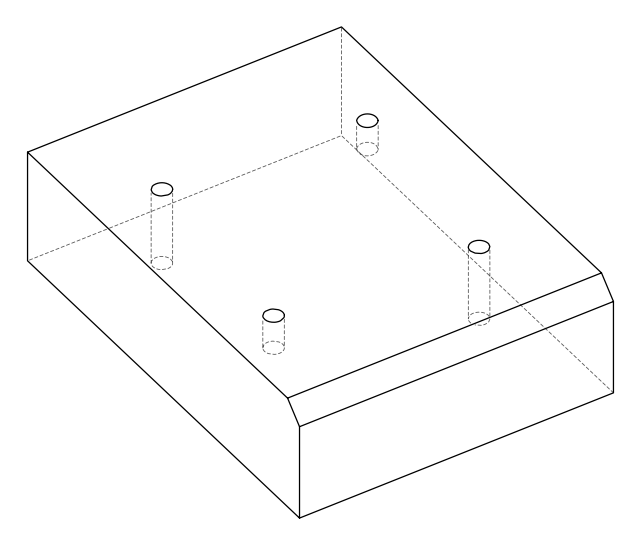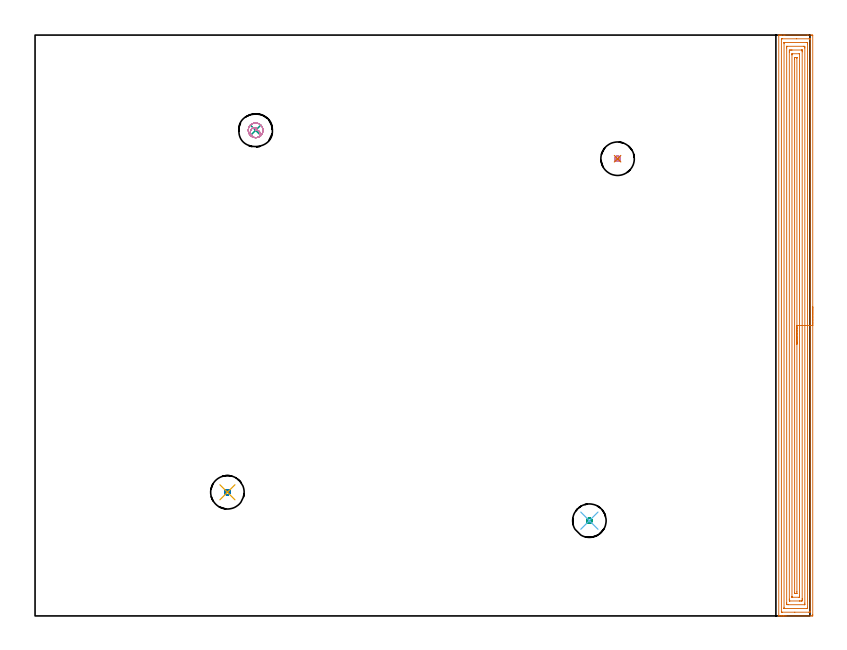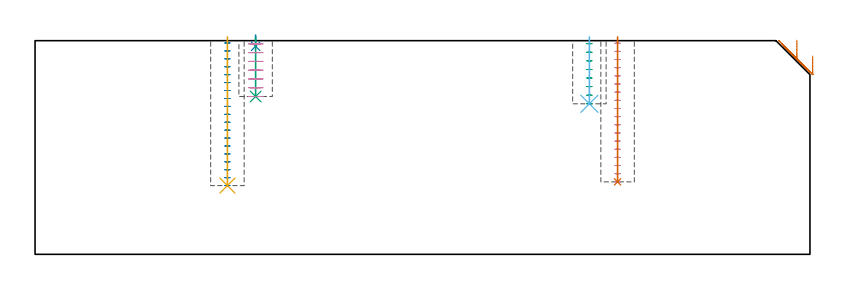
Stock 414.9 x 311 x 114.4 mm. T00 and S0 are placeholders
(PLAN: 10 operations, 5 tool changes, 22.4 min)
(1 AREA_MILL | FG_CHAMFER_SURFACE | UGT0205_001 | 17.69 min | 51507 mm3)
(2 MILL_BLIND_HOLE_FROM_SOLID_MATERIAL | STEP1POCKET | UGT0201_133 | Spiral | 1.06 min | 19520 mm3)
(3 MILL_BLIND_HOLE_FROM_SOLID_MATERIAL_1 | STEP1POCKET_1 | UGT0201_133 | Spiral | 0.45 min | 8501 mm3)
(4 MILL_BLIND_HOLE_FROM_SOLID_MATERIAL_2 | STEP1POCKET_2 | UGT0201_133 | Spiral | 1 min | 19011 mm3)
(5 BORE_BLIND_HOLE | STEP1POCKET | UGT0332_075 | 0.32 min | 0 mm3)
(6 BORE_BLIND_HOLE_1 | STEP1POCKET_1 | UGT0332_075 | 0.14 min | 0 mm3)
(7 BORE_BLIND_HOLE_2 | STEP1POCKET_2 | UGT0332_075 | 0.31 min | 0 mm3)
(8 SPOT_DRILL | STEP1POCKET_3 | NXT0321_9005460120000 | 0.05 min | 186 mm3)
(9 DRILL_BLIND_HOLE_INTO_CENTER | STEP1POCKET_3 | NXT0301_128 | 0.13 min | 3066 mm3)
(10 MILL_ROUGH_BLIND_HOLE_CONTOUR | STEP1POCKET_3 | NXT0201_010 | Spiral | 1.2 min | 4270 mm3)
(TOOL UGT0205_001 | Chamfer Mill 20 x 3 x 45 deg. | D20 FL50 Z2)
(TOOL UGT0201_133 | Carbide End Mill 15.0 | D15 FL30 Z4)
(TOOL UGT0332_075 | 17.75 mm Rough Boring Bar | D17.75)
(TOOL NXT0321_9005460120000 | NC Spot Drill, 142deg, 12mm, Carbide, Uncoated | D12 PA142 FL30 Z2)
(TOOL NXT0301_128 | Carbide Drill 12mm [861.1-1200-036A1-GP GC34] | D12 PA150 FL37.4 Z2)
(TOOL NXT0201_010 | ENDMILL 10mm [2P460-1000-NA 1630] | D10 FL30 Z6)
(OP 1 AREA_MILL)
G17 G21 G94 G90
T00 M6
G54
G17 G0 G90 X416.4 Y165.5 S1061 M3
G43 Z124.4 H0
Z106.2
G94 G1 Y165.462 Z105.328 F250.
Y165.348 Z104.463
Y165.159 Z103.612
Y164.897 Z102.78
Y164.563 Z101.974
Y164.16 Z101.2
Y163.692 Z100.464
Y163.16 Z99.772
Y162.571 Z99.129
Y161.928 Z98.54
Y161.236 Z98.008
Y160.5 Z97.54
Y159.726 Z97.137
Y158.92 Z96.803
Y158.088 Z96.541
Y157.236 Z96.352
Y156.372 Z96.238
Y155.5 Z96.2
X416.399 Y0.61 Z96.201
X416.394 Y0.004 Z96.203
X416.393 Y0.002 Z96.204
X415.785 Y0. Z96.812
X402.104 Z110.491
X401.495 Z111.1
X400.928 Z111.669
X400.601 Z111.995
X400.034 Z112.562
X399.708 Z112.887
X399.056 Z113.544
X398.649 Z113.95
X398.24 Z114.351
X398.203 Y0.009 Z114.388
X398.2 Y0.163 Z114.4
Y310.837
X398.202 Y310.99 Z114.388
X398.259 Y310.993 Z114.333
X398.65 Y311. Z113.95
X399.055 Z113.544
X399.708 Z112.887
X400.928 Z111.669
X401.495 Z111.1
X413.481 Z99.116
X415.785 Z96.812
X416.07 Y310.998 Z96.527
X416.392 Y310.99 Z96.206
X416.399 Y310.669 Z96.199
X416.4 Y155.5 Z96.2
X414.986 Z97.614
Y2.301
X414.984 Y2.207 Z97.616
X414.979 Y2.028 Z97.621
X414.892 Y2.01 Z97.708
X414.392 Y2.001 Z98.208
X406.802 Y2. Z105.798
X400.103 Z112.497
X399.708 Y2.002 Z112.892
X399.652 Y2.005 Z112.948
X399.624 Y2.009 Z112.976
X399.619 Y2.113 Z112.981
X399.615 Y2.301 Z112.985
X399.614 Y308.699 Z112.986
X399.616 Y308.793 Z112.984
X399.621 Y308.973 Z112.979
X399.708 Y308.99 Z112.892
X400.208 Y308.999 Z112.392
X407.798 Y309. Z104.802
X414.497 Z98.103
X414.892 Y308.998 Z97.708
X414.948 Y308.995 Z97.652
X414.976 Y308.991 Z97.624
X414.981 Y308.887 Z97.619
X414.985 Y308.699 Z97.615
X414.986 Y155.5 Z97.614
X413.572 Z99.028
X413.571 Y4.607 Z99.029
X413.57 Y4.18 Z99.03
X413.567 Y4.064 Z99.033
X413.565 Y4.015 Z99.035
X413.466 Y4.009 Z99.134
X413.285 Y4.001 Z99.315
X401.314 Y4. Z111.286
X401.194 Y4.002 Z111.406
X401.098 Y4.006 Z111.502
X401.039 Y4.01 Z111.561
X401.035 Y4.027 Z111.565
X401.032 Y4.18 Z111.568
X401.029 Y4.646 Z111.571
Y306.393
X401.03 Y306.819 Z111.57
X401.033 Y306.935 Z111.567
X401.035 Y306.985 Z111.565
X401.134 Y306.991 Z111.466
X401.315 Y306.999 Z111.285
X413.286 Y307. Z99.314
X413.406 Y306.998 Z99.194
X413.502 Y306.994 Z99.098
X413.561 Y306.99 Z99.039
X413.565 Y306.973 Z99.035
X413.568 Y306.819 Z99.032
X413.571 Y306.354 Z99.029
X413.572 Y155.5 Z99.028
X412.157 Z100.443
Y6.859
X412.152 Y6.027 Z100.448
X412.146 Y6.01 Z100.454
X412.124 Y6.005 Z100.476
X412.071 Y6.001 Z100.529
X403.246 Z109.354
X402.45 Y6.028 Z110.15
X402.443 Y6.803 Z110.157
Y6.859
Y304.141
X402.449 Y304.973 Z110.151
X402.454 Y304.99 Z110.146
X402.476 Y304.995 Z110.124
X402.529 Y304.999 Z110.071
X411.354 Z101.246
X412.15 Y304.972 Z100.45
X412.157 Y304.197 Z100.443
Y304.141
Y155.5
X410.743 Z101.857
Y9.22
X410.742 Y8.644 Z101.858
X410.74 Y8.33 Z101.86
X410.736 Y8.02 Z101.864
X410.426 Y8.009 Z102.174
X410.175 Y8.002 Z102.425
X409.533 Y8. Z103.067
X409.284 Z103.316
X404.174 Y8.002 Z108.426
X403.922 Y8.004 Z108.678
X403.874 Y8.01 Z108.726
X403.864 Y8.023 Z108.736
X403.862 Y8.064 Z108.738
X403.858 Y8.644 Z108.742
X403.857 Y8.961 Z108.743
Y301.78
X403.858 Y302.356 Z108.742
X403.86 Y302.67 Z108.74
X403.864 Y302.98 Z108.736
X404.174 Y302.991 Z108.426
X404.425 Y302.998 Z108.175
X405.067 Y303. Z107.533
X405.316 Z107.284
X410.426 Y302.999 Z102.174
X410.678 Y302.996 Z101.922
X410.726 Y302.99 Z101.874
X410.736 Y302.977 Z101.864
X410.739 Y302.936 Z101.861
X410.742 Y302.356 Z101.858
X410.743 Y302.039 Z101.857
Y155.5
X409.329 Z103.271
Y10.634
X409.328 Y10.43 Z103.272
X409.324 Y10.086 Z103.276
X409.321 Y10.01 Z103.279
X409.213 Y10.005 Z103.387
X409.069 Y10.001 Z103.531
X405.496 Z107.104
X405.322 Y10.006 Z107.278
X405.288 Y10.009 Z107.312
X405.278 Y10.068 Z107.322
X405.273 Y10.224 Z107.327
X405.272 Y10.43 Z107.328
X405.271 Y300.366 Z107.329
X405.272 Y300.57 Z107.328
X405.277 Y300.914 Z107.323
X405.279 Y300.99 Z107.321
X405.387 Y300.995 Z107.213
X405.531 Y300.999 Z107.069
X409.104 Z103.496
X409.278 Y300.994 Z103.322
X409.312 Y300.991 Z103.288
X409.322 Y300.932 Z103.278
X409.327 Y300.776 Z103.273
X409.328 Y300.57 Z103.272
X409.329 Y155.5 Z103.271
X407.915 Z104.685
Y12.94
X407.911 Y12.215 Z104.689
X407.908 Y12.053 Z104.692
X407.902 Y12.01 Z104.698
X407.854 Y12.006 Z104.746
X407.747 Y12.003 Z104.853
X407.069 Y12. Z105.531
X406.853 Y12.001 Z105.747
X406.782 Y12.002 Z105.818
X406.725 Y12.006 Z105.875
X406.693 Y12.01 Z105.907
X406.691 Y12.048 Z105.909
X406.687 Y12.215 Z105.913
X406.686 Y12.383 Z105.914
X406.685 Y298.06 Z105.915
X406.689 Y298.785 Z105.911
X406.692 Y298.947 Z105.908
X406.698 Y298.99 Z105.902
X406.746 Y298.994 Z105.854
X406.853 Y298.997 Z105.747
X407.532 Y299. Z105.068
X407.747 Y298.999 Z104.853
X407.818 Y298.998 Z104.782
X407.875 Y298.994 Z104.725
X407.907 Y298.99 Z104.693
X407.909 Y298.952 Z104.691
X407.913 Y298.785 Z104.687
X407.914 Y298.617 Z104.686
X407.915 Y155.5 Z104.685
Y154.628 Z104.723
Y153.763 Z104.837
Y152.912 Z105.026
Y152.08 Z105.288
Y151.274 Z105.622
Y150.5 Z106.025
Y149.764 Z106.494
Y149.072 Z107.025
Y148.429 Z107.614
Y147.84 Z108.257
Y147.308 Z108.95
Y146.84 Z109.685
Y146.437 Z110.459
Y146.103 Z111.265
Y145.841 Z112.097
Y145.652 Z112.949
Y145.538 Z113.814
Y145.5 Z114.685
G0 Z124.4
M5
M2
(OP 2 MILL_BLIND_HOLE_FROM_SOLID_MATERIAL)
G17 G21 G94 G90
T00 M6
G54
G17 G0 G90 X103. Y66.2 S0 M3
G43 Z124.4 H0
Z113.158
G94 G3 X103.725 Y66.925 R0.725 F250.
X103. Y67.65 R0.725
X101.55 Y66.2 R1.45
X103. Y67.65 R-1.45
X102.275 Y66.925 R0.725
X103. Y66.2 R0.725
G0 Z108.916
G3 X103.725 Y66.925 R0.725
X103. Y67.65 R0.725
X101.55 Y66.2 R1.45
X103. Y67.65 R-1.45
X102.275 Y66.925 R0.725
X103. Y66.2 R0.725
G0 Z104.674
G3 X103.725 Y66.925 R0.725
X103. Y67.65 R0.725
X101.55 Y66.2 R1.45
X103. Y67.65 R-1.45
X102.275 Y66.925 R0.725
X103. Y66.2 R0.725
G0 Z100.432
G3 X103.725 Y66.925 R0.725
X103. Y67.65 R0.725
X101.55 Y66.2 R1.45
X103. Y67.65 R-1.45
X102.275 Y66.925 R0.725
X103. Y66.2 R0.725
G0 Z96.189
G3 X103.725 Y66.925 R0.725
X103. Y67.65 R0.725
X101.55 Y66.2 R1.45
X103. Y67.65 R-1.45
X102.275 Y66.925 R0.725
X103. Y66.2 R0.725
G0 Z91.947
G3 X103.725 Y66.925 R0.725
X103. Y67.65 R0.725
X101.55 Y66.2 R1.45
X103. Y67.65 R-1.45
X102.275 Y66.925 R0.725
X103. Y66.2 R0.725
G0 Z87.705
G3 X103.725 Y66.925 R0.725
X103. Y67.65 R0.725
X101.55 Y66.2 R1.45
X103. Y67.65 R-1.45
X102.275 Y66.925 R0.725
X103. Y66.2 R0.725
G0 Z83.463
G3 X103.725 Y66.925 R0.725
X103. Y67.65 R0.725
X101.55 Y66.2 R1.45
X103. Y67.65 R-1.45
X102.275 Y66.925 R0.725
X103. Y66.2 R0.725
G0 Z79.221
G3 X103.725 Y66.925 R0.725
X103. Y67.65 R0.725
X101.55 Y66.2 R1.45
X103. Y67.65 R-1.45
X102.275 Y66.925 R0.725
X103. Y66.2 R0.725
G0 Z74.979
G3 X103.725 Y66.925 R0.725
X103. Y67.65 R0.725
X101.55 Y66.2 R1.45
X103. Y67.65 R-1.45
X102.275 Y66.925 R0.725
X103. Y66.2 R0.725
G0 Z70.737
G3 X103.725 Y66.925 R0.725
X103. Y67.65 R0.725
X101.55 Y66.2 R1.45
X103. Y67.65 R-1.45
X102.275 Y66.925 R0.725
X103. Y66.2 R0.725
G0 Z66.495
G3 X103.725 Y66.925 R0.725
X103. Y67.65 R0.725
X101.55 Y66.2 R1.45
X103. Y67.65 R-1.45
X102.275 Y66.925 R0.725
X103. Y66.2 R0.725
G0 Z62.253
G3 X103.725 Y66.925 R0.725
X103. Y67.65 R0.725
X101.55 Y66.2 R1.45
X103. Y67.65 R-1.45
X102.275 Y66.925 R0.725
X103. Y66.2 R0.725
G0 Z58.011
G3 X103.725 Y66.925 R0.725
X103. Y67.65 R0.725
X101.55 Y66.2 R1.45
X103. Y67.65 R-1.45
X102.275 Y66.925 R0.725
X103. Y66.2 R0.725
G0 Z53.768
G3 X103.725 Y66.925 R0.725
X103. Y67.65 R0.725
X101.55 Y66.2 R1.45
X103. Y67.65 R-1.45
X102.275 Y66.925 R0.725
X103. Y66.2 R0.725
G0 Z49.526
G3 X103.725 Y66.925 R0.725
X103. Y67.65 R0.725
X101.55 Y66.2 R1.45
X103. Y67.65 R-1.45
X102.275 Y66.925 R0.725
X103. Y66.2 R0.725
G0 Z45.284
G3 X103.725 Y66.925 R0.725
X103. Y67.65 R0.725
X101.55 Y66.2 R1.45
X103. Y67.65 R-1.45
X102.275 Y66.925 R0.725
X103. Y66.2 R0.725
G0 Z41.042
G3 X103.725 Y66.925 R0.725
X103. Y67.65 R0.725
X101.55 Y66.2 R1.45
X103. Y67.65 R-1.45
X102.275 Y66.925 R0.725
X103. Y66.2 R0.725
G0 Z36.8
G3 X103.725 Y66.925 R0.725
X103. Y67.65 R0.725
X101.55 Y66.2 R1.45
X103. Y67.65 R-1.45
X102.275 Y66.925 R0.725
X103. Y66.2 R0.725
G0 Z124.4
M5
M2
(OP 3 MILL_BLIND_HOLE_FROM_SOLID_MATERIAL_1)
G17 G21 G94 G90
T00 M6
G54
G17 G0 G90 X296.8 Y51. S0 M3
G43 Z124.4 H0
Z112.8
G94 G3 X297.525 Y51.725 R0.725 F250.
X296.8 Y52.45 R0.725
X295.35 Y51. R1.45
X296.8 Y52.45 R-1.45
X296.075 Y51.725 R0.725
X296.8 Y51. R0.725
G0 Z108.2
G3 X297.525 Y51.725 R0.725
X296.8 Y52.45 R0.725
X295.35 Y51. R1.45
X296.8 Y52.45 R-1.45
X296.075 Y51.725 R0.725
X296.8 Y51. R0.725
G0 Z103.6
G3 X297.525 Y51.725 R0.725
X296.8 Y52.45 R0.725
X295.35 Y51. R1.45
X296.8 Y52.45 R-1.45
X296.075 Y51.725 R0.725
X296.8 Y51. R0.725
G0 Z99.
G3 X297.525 Y51.725 R0.725
X296.8 Y52.45 R0.725
X295.35 Y51. R1.45
X296.8 Y52.45 R-1.45
X296.075 Y51.725 R0.725
X296.8 Y51. R0.725
G0 Z94.4
G3 X297.525 Y51.725 R0.725
X296.8 Y52.45 R0.725
X295.35 Y51. R1.45
X296.8 Y52.45 R-1.45
X296.075 Y51.725 R0.725
X296.8 Y51. R0.725
G0 Z89.8
G3 X297.525 Y51.725 R0.725
X296.8 Y52.45 R0.725
X295.35 Y51. R1.45
X296.8 Y52.45 R-1.45
X296.075 Y51.725 R0.725
X296.8 Y51. R0.725
G0 Z85.2
G3 X297.525 Y51.725 R0.725
X296.8 Y52.45 R0.725
X295.35 Y51. R1.45
X296.8 Y52.45 R-1.45
X296.075 Y51.725 R0.725
X296.8 Y51. R0.725
G0 Z80.6
G3 X297.525 Y51.725 R0.725
X296.8 Y52.45 R0.725
X295.35 Y51. R1.45
X296.8 Y52.45 R-1.45
X296.075 Y51.725 R0.725
X296.8 Y51. R0.725
G0 Z124.4
M5
M2
(OP 4 MILL_BLIND_HOLE_FROM_SOLID_MATERIAL_2)
G17 G21 G94 G90
T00 M6
G54
G17 G0 G90 X311.9 Y244.8 S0 M3
G43 Z124.4 H0
Z113.033
G94 G3 X312.625 Y245.525 R0.725 F250.
X311.9 Y246.25 R0.725
X310.45 Y244.8 R1.45
X311.9 Y246.25 R-1.45
X311.175 Y245.525 R0.725
X311.9 Y244.8 R0.725
G0 Z108.667
G3 X312.625 Y245.525 R0.725
X311.9 Y246.25 R0.725
X310.45 Y244.8 R1.45
X311.9 Y246.25 R-1.45
X311.175 Y245.525 R0.725
X311.9 Y244.8 R0.725
G0 Z104.3
G3 X312.625 Y245.525 R0.725
X311.9 Y246.25 R0.725
X310.45 Y244.8 R1.45
X311.9 Y246.25 R-1.45
X311.175 Y245.525 R0.725
X311.9 Y244.8 R0.725
G0 Z99.933
G3 X312.625 Y245.525 R0.725
X311.9 Y246.25 R0.725
X310.45 Y244.8 R1.45
X311.9 Y246.25 R-1.45
X311.175 Y245.525 R0.725
X311.9 Y244.8 R0.725
G0 Z95.567
G3 X312.625 Y245.525 R0.725
X311.9 Y246.25 R0.725
X310.45 Y244.8 R1.45
X311.9 Y246.25 R-1.45
X311.175 Y245.525 R0.725
X311.9 Y244.8 R0.725
G0 Z91.2
G3 X312.625 Y245.525 R0.725
X311.9 Y246.25 R0.725
X310.45 Y244.8 R1.45
X311.9 Y246.25 R-1.45
X311.175 Y245.525 R0.725
X311.9 Y244.8 R0.725
G0 Z86.833
G3 X312.625 Y245.525 R0.725
X311.9 Y246.25 R0.725
X310.45 Y244.8 R1.45
X311.9 Y246.25 R-1.45
X311.175 Y245.525 R0.725
X311.9 Y244.8 R0.725
G0 Z82.467
G3 X312.625 Y245.525 R0.725
X311.9 Y246.25 R0.725
X310.45 Y244.8 R1.45
X311.9 Y246.25 R-1.45
X311.175 Y245.525 R0.725
X311.9 Y244.8 R0.725
G0 Z78.1
G3 X312.625 Y245.525 R0.725
X311.9 Y246.25 R0.725
X310.45 Y244.8 R1.45
X311.9 Y246.25 R-1.45
X311.175 Y245.525 R0.725
X311.9 Y244.8 R0.725
G0 Z73.733
G3 X312.625 Y245.525 R0.725
X311.9 Y246.25 R0.725
X310.45 Y244.8 R1.45
X311.9 Y246.25 R-1.45
X311.175 Y245.525 R0.725
X311.9 Y244.8 R0.725
G0 Z69.367
G3 X312.625 Y245.525 R0.725
X311.9 Y246.25 R0.725
X310.45 Y244.8 R1.45
X311.9 Y246.25 R-1.45
X311.175 Y245.525 R0.725
X311.9 Y244.8 R0.725
G0 Z65.
G3 X312.625 Y245.525 R0.725
X311.9 Y246.25 R0.725
X310.45 Y244.8 R1.45
X311.9 Y246.25 R-1.45
X311.175 Y245.525 R0.725
X311.9 Y244.8 R0.725
G0 Z60.633
G3 X312.625 Y245.525 R0.725
X311.9 Y246.25 R0.725
X310.45 Y244.8 R1.45
X311.9 Y246.25 R-1.45
X311.175 Y245.525 R0.725
X311.9 Y244.8 R0.725
G0 Z56.267
G3 X312.625 Y245.525 R0.725
X311.9 Y246.25 R0.725
X310.45 Y244.8 R1.45
X311.9 Y246.25 R-1.45
X311.175 Y245.525 R0.725
X311.9 Y244.8 R0.725
G0 Z51.9
G3 X312.625 Y245.525 R0.725
X311.9 Y246.25 R0.725
X310.45 Y244.8 R1.45
X311.9 Y246.25 R-1.45
X311.175 Y245.525 R0.725
X311.9 Y244.8 R0.725
G0 Z47.533
G3 X312.625 Y245.525 R0.725
X311.9 Y246.25 R0.725
X310.45 Y244.8 R1.45
X311.9 Y246.25 R-1.45
X311.175 Y245.525 R0.725
X311.9 Y244.8 R0.725
G0 Z43.167
G3 X312.625 Y245.525 R0.725
X311.9 Y246.25 R0.725
X310.45 Y244.8 R1.45
X311.9 Y246.25 R-1.45
X311.175 Y245.525 R0.725
X311.9 Y244.8 R0.725
G0 Z38.8
G3 X312.625 Y245.525 R0.725
X311.9 Y246.25 R0.725
X310.45 Y244.8 R1.45
X311.9 Y246.25 R-1.45
X311.175 Y245.525 R0.725
X311.9 Y244.8 R0.725
G0 Z124.4
M5
M2
(OP 5 BORE_BLIND_HOLE)
G17 G21 G94 G90
T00 M6
G54
G17 G0 G90 X103. Y66.2 S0 M3
G43 Z124.4 H0
G94 G85 G98 Z36.8 F250. R116.4
G80
M5
M2
(OP 6 BORE_BLIND_HOLE_1)
G17 G21 G94 G90
T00 M6
G54
G17 G0 G90 X296.8 Y51. S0 M3
G43 Z124.4 H0
G94 G85 G98 Z80.6 F250. R116.4
G80
M5
M2
(OP 7 BORE_BLIND_HOLE_2)
G17 G21 G94 G90
T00 M6
G54
G17 G0 G90 X311.9 Y244.8 S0 M3
G43 Z124.4 H0
G94 G85 G98 Z38.8 F250. R116.4
G80
M5
M2
(OP 8 SPOT_DRILL)
G17 G21 G94 G90
T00 M6
G54
G17 G0 G90 X118.1 Y260. S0 M3
G43 Z124.4 H0
G94 G81 G98 Z111.4 F250. R117.4
G80
M5
M2
(OP 9 DRILL_BLIND_HOLE_INTO_CENTER)
G17 G21 G94 G90
T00 M6
G54
G17 G0 G90 X118.1 Y260. S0 M3
G43 Z124.4 H1
G94 G81 G98 Z84.5 F250. R116.4
G80
M5
M2
(OP 10 MILL_ROUGH_BLIND_HOLE_CONTOUR)
G17 G21 G94 G90
T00 M6
G54
G17 G0 G90 X118.1 Y260. S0 M3
G43 Z124.4 H1
Z112.7
G94 G3 X118.471 Y261.083 R0.605 F250.
X116.539 Y261.21 R1.729
X115.527 Y257.787 R2.604
X119.082 Y256.174 R3.115
X121.926 Y260.982 R3.95
X119.082 Y256.174 R-3.95
X120.504 Y258.578 R1.975
X118.1 Y260. R1.975
G0 Z108.
G3 X118.471 Y261.083 R0.605
X116.539 Y261.21 R1.729
X115.527 Y257.787 R2.604
X119.082 Y256.174 R3.115
X121.926 Y260.982 R3.95
X119.082 Y256.174 R-3.95
X120.504 Y258.578 R1.975
X118.1 Y260. R1.975
G0 Z103.3
G3 X118.471 Y261.083 R0.605
X116.539 Y261.21 R1.729
X115.527 Y257.787 R2.604
X119.082 Y256.174 R3.115
X121.926 Y260.982 R3.95
X119.082 Y256.174 R-3.95
X120.504 Y258.578 R1.975
X118.1 Y260. R1.975
G0 Z98.6
G3 X118.471 Y261.083 R0.605
X116.539 Y261.21 R1.729
X115.527 Y257.787 R2.604
X119.082 Y256.174 R3.115
X121.926 Y260.982 R3.95
X119.082 Y256.174 R-3.95
X120.504 Y258.578 R1.975
X118.1 Y260. R1.975
G0 Z93.9
G3 X118.471 Y261.083 R0.605
X116.539 Y261.21 R1.729
X115.527 Y257.787 R2.604
X119.082 Y256.174 R3.115
X121.926 Y260.982 R3.95
X119.082 Y256.174 R-3.95
X120.504 Y258.578 R1.975
X118.1 Y260. R1.975
G0 Z89.2
G3 X118.471 Y261.083 R0.605
X116.539 Y261.21 R1.729
X115.527 Y257.787 R2.604
X119.082 Y256.174 R3.115
X121.926 Y260.982 R3.95
X119.082 Y256.174 R-3.95
X120.504 Y258.578 R1.975
X118.1 Y260. R1.975
G0 Z84.5
G3 X118.471 Y261.083 R0.605
X116.539 Y261.21 R1.729
X115.527 Y257.787 R2.604
X119.082 Y256.174 R3.115
X121.926 Y260.982 R3.95
X119.082 Y256.174 R-3.95
X120.504 Y258.578 R1.975
X118.1 Y260. R1.975
G0 Z124.4
M5
M2
